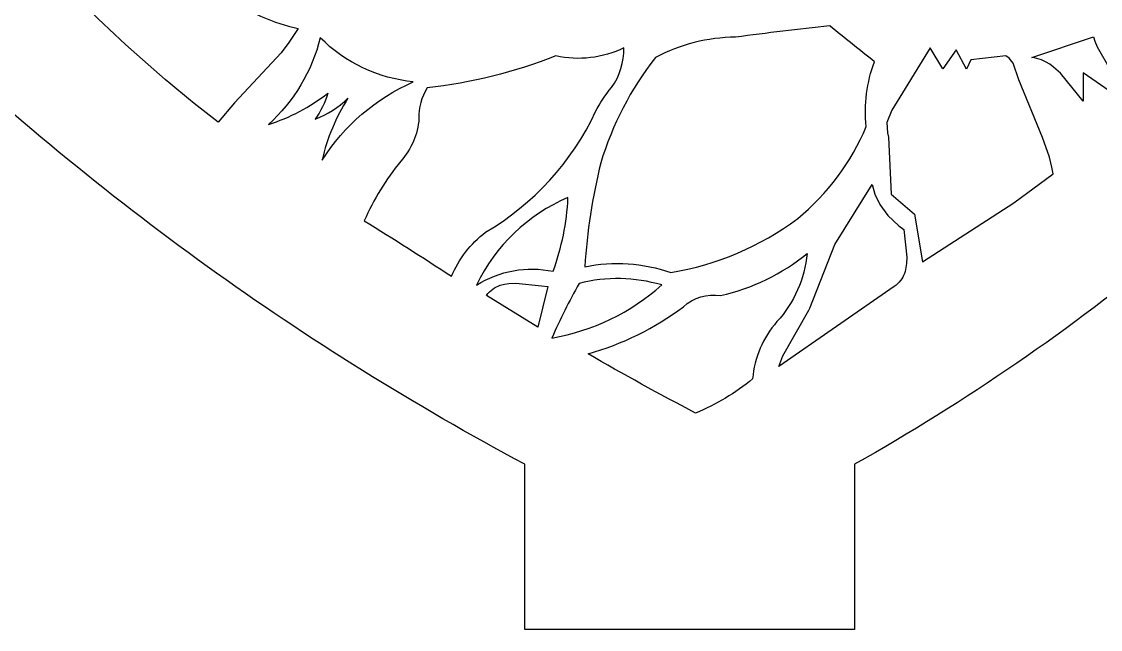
# Model space of a CAD drawing. Extents: x -388 to -35, y 578 to 1063.
# Drawn here: x -291.2 to -160.4, y 667.6 to 741.2 of the extents above; entities that cross this region are included whole.
import ezdxf

# ---------------------------------------------------------------- set-up
doc = ezdxf.new("R2010")
doc.units = 0
doc.layers.add('color#3f3f3fff', color=1, linetype='CONTINUOUS')

msp = doc.modelspace()

# ---------------------------------------------------------------- linework, layer by layer
at = {"layer": 'color#3f3f3fff'}
for points in [[(-267.35, 729.03, -0.042603), (-288.91, 748.76), (-281.42, 747.81), (-267.86, 745.64), (-265.99, 744.12), (-263.98, 742.8), (-262.22, 741.88), (-260.37, 741.13), (-258.83, 740.66), (-257.65, 740.39), (-258.2, 739.51), (-258.78, 738.66), (-259.72, 737.43), (-265.34, 731.38), (-267.35, 729.03)], [(-212.49, 710.82, 0.118848), (-197.11, 717.35, 0.119839), (-188.8, 728.5, -0.116638), (-187.81, 736.35, -0.001706), (-193.22, 740.68, 0.007834), (-204.63, 739.32, 0.122368), (-214.36, 736.85, 0.092617), (-220.98, 724.1, 0.04323), (-222.92, 711.52, -0.133893), (-212.49, 710.82)], [(-254.74, 724.43, -0.148023), (-243.69, 733.92, -0.174958), (-254.96, 739.26, -0.148265), (-261.25, 728.74, 0.087635), (-254.05, 732.54, -0.08872), (-255.58, 729.4, 0.106039), (-251.61, 731.94, 0.0862), (-254.74, 724.43)], [(-239.06, 710.36, -0.126982), (-234.95, 715.71, 0.153245), (-221.6, 730.31, -0.0574), (-219.66, 733.23, 0.158913), (-218.18, 738.03, -0.168317), (-226.41, 737.05, -0.064951), (-242.01, 733.17, 0.155385), (-243, 729.48, -0.16738), (-245.21, 724.31, 0.066486), (-249.64, 717.08, -0.008514), (-239.06, 710.36)], [(-236.03, 709.29, -0.194837), (-226.74, 710.97, 0.075644), (-224.95, 719.89, 0.183122), (-236.03, 709.29)], [(-222.52, 700.98, 0.094159), (-210.97, 706.67, -0.228717), (-206.45, 708.03, 0.116744), (-195.97, 713.13, -0.16204), (-199.63, 704.87, 0.161548), (-202.57, 697.94, -0.075164), (-209.48, 693.8, -0.01154), (-222.52, 700.98)], [(-226.9, 702.88, 0.139473), (-213.59, 709.31, 0.133378), (-223.59, 709.51, 0.024452), (-226.9, 702.88)]]:
    msp.add_lwpolyline(points, format="xyb", close=True, dxfattribs=at)
msp.add_lwpolyline([(-119.25, 746.21, -0.088832), (-190.22, 687.59), (-190.22, 677.59), (-190.22, 667.59), (-209.86, 667.59), (-230.17, 667.59), (-230.17, 677.59), (-230.17, 687.59), (-230.17, 687.59, -0.066393), (-303.66, 740.42)], format="xyb", dxfattribs=at)
for points in [[(-168.74, 736.88), (-161.26, 739.35), (-161.12, 738.86), (-160.82, 738.15), (-159.26, 735.42), (-158.96, 734.72), (-158.81, 734.24), (-158.73, 733.75), (-158.71, 733.5), (-158.71, 733.25), (-158.73, 732.99), (-158.77, 732.73), (-158.83, 732.47), (-162.53, 735.02), (-162.53, 731.58), (-165.25, 734.96), (-166.12, 735.71), (-166.58, 736.04), (-167.07, 736.32), (-167.59, 736.56), (-168.15, 736.75), (-168.44, 736.82), (-168.74, 736.88)], [(-181.08, 738.02), (-185.72, 730.49), (-186.3, 729.01), (-186.24, 727.73), (-186.11, 727.22), (-185.77, 720.29), (-182.96, 717.89), (-181.98, 712.12), (-170.93, 719.27), (-166.16, 722.78), (-166.31, 723.6), (-166.61, 724.8), (-167.44, 727.16), (-170.33, 734.15), (-171, 736.17), (-171.49, 736.8), (-171.9, 737.07), (-176.15, 736.59), (-176.67, 735.46), (-177.9, 737.78), (-179.53, 735.49), (-181.08, 738.02)], [(-192.6, 714.21), (-188.08, 721.48), (-187.75, 720.32), (-187.16, 719.05), (-186.21, 717.74), (-184.84, 716.46), (-184.25, 716.03), (-183.9, 712.69), (-183.93, 711.91), (-183.99, 711.41), (-184.11, 710.93), (-184.18, 710.7), (-184.28, 710.47), (-184.39, 710.25), (-184.51, 710.04), (-184.65, 709.84), (-184.82, 709.65), (-185, 709.46), (-185.2, 709.29), (-185.42, 709.13), (-199.41, 699.43), (-198.91, 700.73), (-195.77, 706.27), (-195.65, 706.52), (-192.6, 714.21)], [(-234.81, 708.05), (-234.64, 708.27), (-234.46, 708.47), (-234.27, 708.65), (-234.06, 708.81), (-233.85, 708.95), (-233.62, 709.08), (-233.39, 709.18), (-233.15, 709.27), (-232.64, 709.41), (-232.1, 709.49), (-231.27, 709.53), (-228.16, 709.21), (-227.38, 709.11), (-228.59, 704.2), (-234.81, 708.05)]]:
    msp.add_lwpolyline(points, close=True, dxfattribs=at)

doc.saveas('drawing.dxf')
